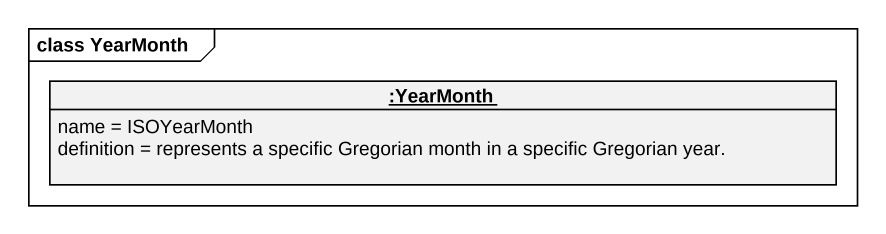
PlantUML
@startuml
mainframe class YearMonth
hide circle
hide empty members
object ":YearMonth" as YearMonth {
  name = ISOYearMonth
  definition = represents a specific Gregorian month in a specific Gregorian year.
}
@enduml
